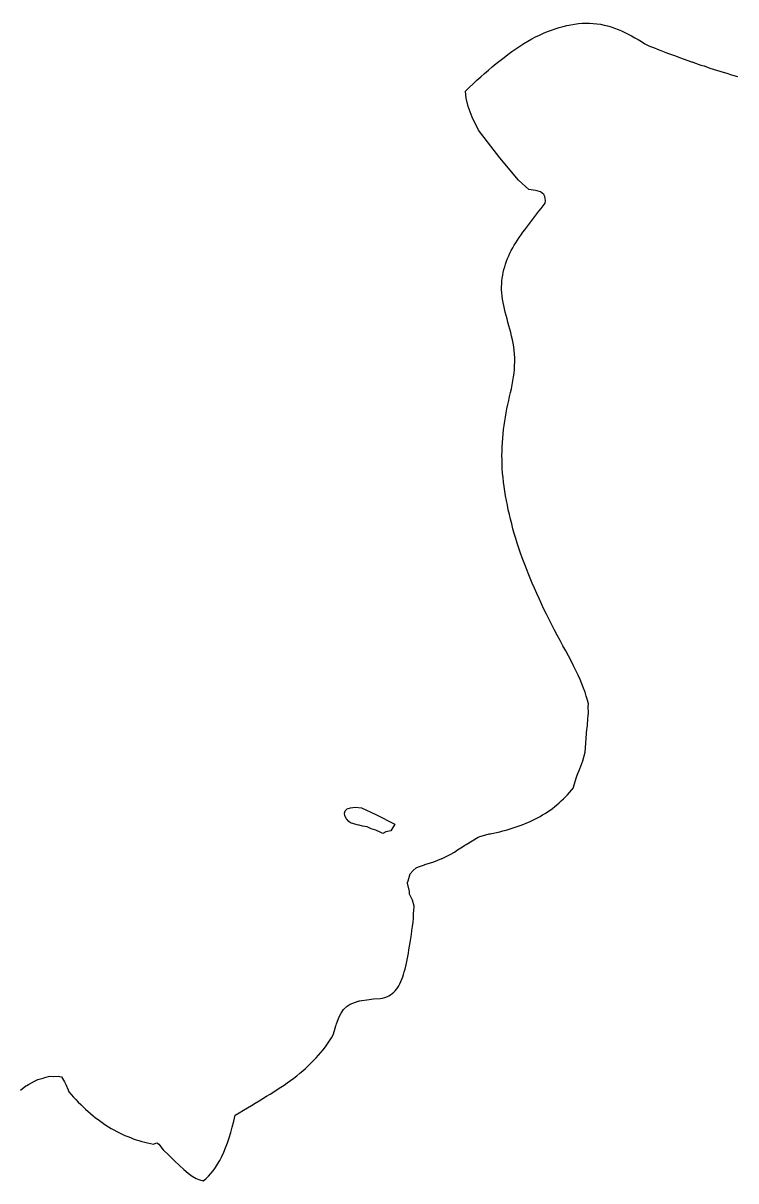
# Model space of a CAD drawing. Extents: x -716807 to -716325, y -984331 to -984126.
# Drawn here: x -716747.6 to -716687.7, y -984330.6 to -984233.3 of the extents above; entities that cross this region are included whole.
import ezdxf

# ---------------------------------------------------------------- set-up
doc = ezdxf.new("R2010")
doc.units = 0
doc.layers.add('contour_lines', color=1, linetype='CONTINUOUS')

msp = doc.modelspace()

# ---------------------------------------------------------------- linework, layer by layer
at = {"layer": 'contour_lines', "color": 1}
for p, q in [((-716702.51, -984233.624, 272), (-716702.184, -984233.532, 272)), ((-716702.184, -984233.532, 272), (-716701.86, -984233.453, 272)), ((-716701.86, -984233.453, 272), (-716701.537, -984233.386, 272)), ((-716701.537, -984233.386, 272), (-716701.217, -984233.333, 272)), ((-716701.217, -984233.333, 272), (-716700.899, -984233.294, 272)), ((-716700.899, -984233.294, 272), (-716700.583, -984233.269, 272)), ((-716700.583, -984233.269, 272), (-716700.269, -984233.257, 272)), ((-716700.269, -984233.257, 272), (-716699.958, -984233.26, 272)), ((-716699.958, -984233.26, 272), (-716699.649, -984233.278, 272)), ((-716699.649, -984233.278, 272), (-716699.344, -984233.309, 272)), ((-716699.344, -984233.309, 272), (-716699.041, -984233.355, 272)), ((-716699.041, -984233.355, 272), (-716698.741, -984233.414, 272)), ((-716698.741, -984233.414, 272), (-716698.443, -984233.487, 272)), ((-716698.443, -984233.487, 272), (-716698.149, -984233.573, 272)), ((-716704.823, -984234.583, 272), (-716704.49, -984234.415, 272)), ((-716704.49, -984234.415, 272), (-716704.158, -984234.257, 272)), ((-716704.158, -984234.257, 272), (-716703.826, -984234.109, 272)), ((-716703.826, -984234.109, 272), (-716703.495, -984233.971, 272)), ((-716703.495, -984233.971, 272), (-716703.166, -984233.844, 272)), ((-716703.166, -984233.844, 272), (-716702.837, -984233.729, 272)), ((-716702.837, -984233.729, 272), (-716702.51, -984233.624, 272)), ((-716698.149, -984233.573, 272), (-716697.857, -984233.671, 272)), ((-716697.857, -984233.671, 272), (-716697.567, -984233.781, 272)), ((-716697.567, -984233.781, 272), (-716697.281, -984233.902, 272)), ((-716697.281, -984233.902, 272), (-716696.996, -984234.033, 272)), ((-716696.996, -984234.033, 272), (-716696.714, -984234.174, 272)), ((-716696.714, -984234.174, 272), (-716696.433, -984234.323, 272)), ((-716696.433, -984234.323, 272), (-716696.154, -984234.479, 272)), ((-716696.154, -984234.479, 272), (-716695.875, -984234.643, 272)), ((-716706.487, -984235.646, 272), (-716706.155, -984235.412, 272)), ((-716706.155, -984235.412, 272), (-716705.822, -984235.186, 272)), ((-716705.822, -984235.186, 272), (-716705.489, -984234.969, 272)), ((-716705.489, -984234.969, 272), (-716705.156, -984234.76, 272)), ((-716705.156, -984234.76, 272), (-716704.823, -984234.583, 272)), ((-716695.875, -984234.643, 272), (-716695.598, -984234.811, 272)), ((-716695.598, -984234.811, 272), (-716695.32, -984234.985, 272)), ((-716695.32, -984234.985, 272), (-716694.972, -984235.152, 272)), ((-716694.972, -984235.152, 272), (-716694.448, -984235.372, 272)), ((-716694.448, -984235.372, 272), (-716694.32, -984235.428, 272)), ((-716694.32, -984235.428, 272), (-716694.268, -984235.448, 272)), ((-716694.268, -984235.448, 272), (-716694.111, -984235.5, 272)), ((-716694.111, -984235.5, 272), (-716693.547, -984235.727, 272)), ((-716707.807, -984236.656, 272), (-716707.478, -984236.393, 272)), ((-716707.478, -984236.393, 272), (-716707.149, -984236.137, 272)), ((-716707.149, -984236.137, 272), (-716706.818, -984235.888, 272)), ((-716706.818, -984235.888, 272), (-716706.487, -984235.646, 272)), ((-716693.547, -984235.727, 272), (-716693.32, -984235.807, 272)), ((-716693.32, -984235.807, 272), (-716692.833, -984235.987, 272)), ((-716692.833, -984235.987, 272), (-716692.32, -984236.161, 272)), ((-716692.32, -984236.161, 272), (-716692.089, -984236.269, 272)), ((-716692.089, -984236.269, 272), (-716691.383, -984236.5, 272)), ((-716708.785, -984237.482, 272), (-716708.46, -984237.201, 272)), ((-716708.46, -984237.201, 272), (-716708.134, -984236.925, 272)), ((-716708.134, -984236.925, 272), (-716707.807, -984236.656, 272)), ((-716691.383, -984236.5, 272), (-716691.338, -984236.518, 272)), ((-716691.338, -984236.518, 272), (-716691.289, -984236.531, 272)), ((-716691.289, -984236.531, 272), (-716690.599, -984236.779, 272)), ((-716690.599, -984236.779, 272), (-716690.32, -984236.84, 272)), ((-716690.32, -984236.84, 272), (-716689.852, -984237.032, 272)), ((-716689.852, -984237.032, 272), (-716689.577, -984237.121, 272)), ((-716689.577, -984237.121, 272), (-716689.297, -984237.21, 272)), ((-716689.297, -984237.21, 272), (-716689.012, -984237.299, 272)), ((-716689.012, -984237.299, 272), (-716688.722, -984237.388, 272)), ((-716688.722, -984237.388, 272), (-716688.428, -984237.476, 272)), ((-716710.068, -984238.661, 272), (-716709.749, -984238.359, 272)), ((-716709.749, -984238.359, 272), (-716709.43, -984238.061, 272)), ((-716709.43, -984238.061, 272), (-716709.108, -984237.769, 272)), ((-716709.108, -984237.769, 272), (-716708.785, -984237.482, 272)), ((-716688.428, -984237.476, 272), (-716688.131, -984237.565, 272)), ((-716688.131, -984237.565, 272), (-716687.83, -984237.656, 272)), ((-716687.83, -984237.656, 272), (-716687.527, -984237.748, 272)), ((-716710.384, -984238.968, 272), (-716710.068, -984238.661, 272)), ((-716710.337, -984239.553, 272), (-716710.384, -984238.968, 272)), ((-716710.158, -984240.274, 272), (-716710.337, -984239.553, 272)), ((-716709.819, -984241.163, 272), (-716710.158, -984240.274, 272)), ((-716709.292, -984242.251, 272), (-716709.819, -984241.163, 272)), ((-716707.505, -984244.591, 272), (-716709.292, -984242.251, 272)), ((-716705.939, -984246.459, 272), (-716707.505, -984244.591, 272)), ((-716705.051, -984247.257, 272), (-716705.939, -984246.459, 272)), ((-716704.49, -984247.33, 272), (-716705.051, -984247.257, 272)), ((-716704.272, -984247.378, 272), (-716704.49, -984247.33, 272)), ((-716704.085, -984247.452, 272), (-716704.272, -984247.378, 272)), ((-716703.929, -984247.551, 272), (-716704.085, -984247.452, 272)), ((-716703.809, -984247.675, 272), (-716703.929, -984247.551, 272)), ((-716703.725, -984247.821, 272), (-716703.809, -984247.675, 272)), ((-716703.678, -984247.99, 272), (-716703.725, -984247.821, 272)), ((-716703.668, -984248.179, 272), (-716703.678, -984247.99, 272)), ((-716704.383, -984249.297, 272), (-716704.21, -984249.071, 272)), ((-716704.21, -984249.071, 272), (-716704.036, -984248.845, 272)), ((-716704.036, -984248.845, 272), (-716703.865, -984248.616, 272)), ((-716703.865, -984248.616, 272), (-716703.695, -984248.385, 272)), ((-716703.695, -984248.385, 272), (-716703.668, -984248.179, 272)), ((-716705.072, -984250.184, 272), (-716704.902, -984249.964, 272)), ((-716704.902, -984249.964, 272), (-716704.73, -984249.743, 272)), ((-716704.73, -984249.743, 272), (-716704.557, -984249.52, 272)), ((-716704.557, -984249.52, 272), (-716704.383, -984249.297, 272)), ((-716705.872, -984251.279, 272), (-716705.72, -984251.06, 272)), ((-716705.72, -984251.06, 272), (-716705.564, -984250.842, 272)), ((-716705.564, -984250.842, 272), (-716705.404, -984250.623, 272)), ((-716705.404, -984250.623, 272), (-716705.239, -984250.404, 272)), ((-716705.239, -984250.404, 272), (-716705.072, -984250.184, 272)), ((-716706.418, -984252.158, 272), (-716706.293, -984251.937, 272)), ((-716706.293, -984251.937, 272), (-716706.159, -984251.717, 272)), ((-716706.159, -984251.717, 272), (-716706.018, -984251.498, 272)), ((-716706.018, -984251.498, 272), (-716705.872, -984251.279, 272)), ((-716706.847, -984253.056, 272), (-716706.751, -984252.829, 272)), ((-716706.751, -984252.829, 272), (-716706.647, -984252.604, 272)), ((-716706.647, -984252.604, 272), (-716706.536, -984252.381, 272)), ((-716706.536, -984252.381, 272), (-716706.418, -984252.158, 272)), ((-716707.211, -984254.214, 272), (-716707.154, -984253.978, 272)), ((-716707.154, -984253.978, 272), (-716707.089, -984253.745, 272)), ((-716707.089, -984253.745, 272), (-716707.016, -984253.513, 272)), ((-716707.016, -984253.513, 272), (-716706.936, -984253.283, 272)), ((-716706.936, -984253.283, 272), (-716706.847, -984253.056, 272)), ((-716707.344, -984255.181, 272), (-716707.326, -984254.935, 272)), ((-716707.326, -984254.935, 272), (-716707.297, -984254.692, 272)), ((-716707.297, -984254.692, 272), (-716707.258, -984254.452, 272)), ((-716707.258, -984254.452, 272), (-716707.211, -984254.214, 272)), ((-716707.351, -984255.431, 272), (-716707.344, -984255.181, 272)), ((-716707.347, -984255.684, 272), (-716707.351, -984255.431, 272)), ((-716707.332, -984255.941, 272), (-716707.347, -984255.684, 272)), ((-716707.305, -984256.202, 272), (-716707.332, -984255.941, 272)), ((-716707.268, -984256.467, 272), (-716707.305, -984256.202, 272)), ((-716707.221, -984256.735, 272), (-716707.268, -984256.467, 272)), ((-716707.167, -984257.006, 272), (-716707.221, -984256.735, 272)), ((-716707.106, -984257.281, 272), (-716707.167, -984257.006, 272)), ((-716707.039, -984257.559, 272), (-716707.106, -984257.281, 272)), ((-716706.967, -984257.839, 272), (-716707.039, -984257.559, 272)), ((-716706.893, -984258.122, 272), (-716706.967, -984257.839, 272)), ((-716706.816, -984258.408, 272), (-716706.893, -984258.122, 272)), ((-716706.738, -984258.695, 272), (-716706.816, -984258.408, 272)), ((-716706.659, -984258.986, 272), (-716706.738, -984258.695, 272)), ((-716706.582, -984259.278, 272), (-716706.659, -984258.986, 272)), ((-716706.507, -984259.573, 272), (-716706.582, -984259.278, 272)), ((-716706.435, -984259.871, 272), (-716706.507, -984259.573, 272)), ((-716706.368, -984260.171, 272), (-716706.435, -984259.871, 272)), ((-716706.322, -984260.477, 272), (-716706.368, -984260.171, 272)), ((-716706.287, -984260.786, 272), (-716706.322, -984260.477, 272)), ((-716706.263, -984261.097, 272), (-716706.287, -984260.786, 272)), ((-716706.25, -984261.41, 272), (-716706.263, -984261.097, 272)), ((-716706.257, -984262.043, 272), (-716706.248, -984261.726, 272)), ((-716706.248, -984261.726, 272), (-716706.25, -984261.41, 272)), ((-716706.35, -984263.008, 272), (-716706.309, -984262.684, 272)), ((-716706.309, -984262.684, 272), (-716706.278, -984262.363, 272)), ((-716706.278, -984262.363, 272), (-716706.257, -984262.043, 272)), ((-716706.526, -984263.99, 272), (-716706.46, -984263.66, 272)), ((-716706.46, -984263.66, 272), (-716706.4, -984263.333, 272)), ((-716706.4, -984263.333, 272), (-716706.35, -984263.008, 272)), ((-716706.756, -984264.992, 272), (-716706.677, -984264.656, 272)), ((-716706.677, -984264.656, 272), (-716706.599, -984264.321, 272)), ((-716706.599, -984264.321, 272), (-716706.526, -984263.99, 272)), ((-716706.974, -984266.025, 272), (-716706.907, -984265.677, 272)), ((-716706.907, -984265.677, 272), (-716706.836, -984265.331, 272)), ((-716706.836, -984265.331, 272), (-716706.756, -984264.992, 272)), ((-716707.091, -984266.726, 272), (-716707.035, -984266.375, 272)), ((-716707.035, -984266.375, 272), (-716706.974, -984266.025, 272)), ((-716707.225, -984267.79, 272), (-716707.186, -984267.433, 272)), ((-716707.186, -984267.433, 272), (-716707.141, -984267.079, 272)), ((-716707.141, -984267.079, 272), (-716707.091, -984266.726, 272)), ((-716707.302, -984268.87, 272), (-716707.283, -984268.508, 272)), ((-716707.283, -984268.508, 272), (-716707.257, -984268.148, 272)), ((-716707.257, -984268.148, 272), (-716707.225, -984267.79, 272)), ((-716707.32, -984269.601, 272), (-716707.315, -984269.235, 272)), ((-716707.315, -984269.235, 272), (-716707.302, -984268.87, 272)), ((-716707.317, -984269.969, 272), (-716707.32, -984269.601, 272)), ((-716707.307, -984270.339, 272), (-716707.317, -984269.969, 272)), ((-716707.29, -984270.712, 272), (-716707.307, -984270.339, 272)), ((-716707.265, -984271.087, 272), (-716707.29, -984270.712, 272)), ((-716707.229, -984271.465, 272), (-716707.265, -984271.087, 272)), ((-716707.186, -984271.846, 272), (-716707.229, -984271.465, 272)), ((-716707.136, -984272.228, 272), (-716707.186, -984271.846, 272)), ((-716707.079, -984272.613, 272), (-716707.136, -984272.228, 272)), ((-716707.015, -984273, 272), (-716707.079, -984272.613, 272)), ((-716706.945, -984273.389, 272), (-716707.015, -984273, 272)), ((-716706.869, -984273.78, 272), (-716706.945, -984273.389, 272)), ((-716706.787, -984274.173, 272), (-716706.869, -984273.78, 272)), ((-716706.699, -984274.568, 272), (-716706.787, -984274.173, 272)), ((-716706.604, -984274.965, 272), (-716706.699, -984274.568, 272)), ((-716706.504, -984275.364, 272), (-716706.604, -984274.965, 272)), ((-716706.397, -984275.766, 272), (-716706.504, -984275.364, 272)), ((-716706.284, -984276.169, 272), (-716706.397, -984275.766, 272)), ((-716706.165, -984276.575, 272), (-716706.284, -984276.169, 272)), ((-716706.038, -984276.984, 272), (-716706.165, -984276.575, 272)), ((-716705.904, -984277.395, 272), (-716706.038, -984276.984, 272)), ((-716705.764, -984277.809, 272), (-716705.904, -984277.395, 272)), ((-716705.616, -984278.225, 272), (-716705.764, -984277.809, 272)), ((-716705.461, -984278.644, 272), (-716705.616, -984278.225, 272)), ((-716705.299, -984279.066, 272), (-716705.461, -984278.644, 272)), ((-716705.13, -984279.49, 272), (-716705.299, -984279.066, 272)), ((-716704.956, -984279.917, 272), (-716705.13, -984279.49, 272)), ((-716704.775, -984280.346, 272), (-716704.956, -984279.917, 272)), ((-716704.588, -984280.776, 272), (-716704.775, -984280.346, 272)), ((-716704.396, -984281.209, 272), (-716704.588, -984280.776, 272)), ((-716704.199, -984281.644, 272), (-716704.396, -984281.209, 272)), ((-716703.996, -984282.081, 272), (-716704.199, -984281.644, 272)), ((-716703.789, -984282.519, 272), (-716703.996, -984282.081, 272)), ((-716703.576, -984282.959, 272), (-716703.789, -984282.519, 272)), ((-716703.358, -984283.4, 272), (-716703.576, -984282.959, 272)), ((-716703.136, -984283.843, 272), (-716703.358, -984283.4, 272)), ((-716702.909, -984284.286, 272), (-716703.136, -984283.843, 272)), ((-716702.672, -984284.729, 272), (-716702.909, -984284.286, 272)), ((-716702.434, -984285.169, 272), (-716702.672, -984284.729, 272)), ((-716702.197, -984285.606, 272), (-716702.434, -984285.169, 272)), ((-716701.964, -984286.036, 272), (-716702.197, -984285.606, 272)), ((-716701.738, -984286.46, 272), (-716701.964, -984286.036, 272)), ((-716701.519, -984286.877, 272), (-716701.738, -984286.46, 272)), ((-716701.311, -984287.284, 272), (-716701.519, -984286.877, 272)), ((-716701.115, -984287.682, 272), (-716701.311, -984287.284, 272)), ((-716700.931, -984288.07, 272), (-716701.115, -984287.682, 272)), ((-716700.762, -984288.448, 272), (-716700.931, -984288.07, 272)), ((-716700.607, -984288.815, 272), (-716700.762, -984288.448, 272)), ((-716700.467, -984289.171, 272), (-716700.607, -984288.815, 272)), ((-716700.342, -984289.517, 272), (-716700.467, -984289.171, 272)), ((-716700.232, -984289.853, 272), (-716700.342, -984289.517, 272)), ((-716700.136, -984290.181, 272), (-716700.232, -984289.853, 272)), ((-716700.054, -984290.5, 272), (-716700.136, -984290.181, 272)), ((-716700.073, -984290.747, 272), (-716700.054, -984290.5, 272)), ((-716700.061, -984291.241, 272), (-716700.073, -984290.747, 272)), ((-716700.143, -984292.323, 272), (-716700.112, -984291.708, 272)), ((-716700.112, -984291.708, 272), (-716700.077, -984291.5, 272)), ((-716700.077, -984291.5, 272), (-716700.061, -984291.241, 272)), ((-716700.32, -984294.56, 272), (-716700.188, -984292.632, 272)), ((-716700.188, -984292.632, 272), (-716700.167, -984292.5, 272)), ((-716700.167, -984292.5, 272), (-716700.143, -984292.323, 272)), ((-716700.525, -984295.295, 272), (-716700.32, -984294.56, 272)), ((-716700.775, -984295.955, 272), (-716700.599, -984295.5, 272)), ((-716700.599, -984295.5, 272), (-716700.525, -984295.295, 272)), ((-716701.312, -984297.508, 272), (-716701.072, -984296.748, 272)), ((-716701.072, -984296.748, 272), (-716700.997, -984296.5, 272)), ((-716700.997, -984296.5, 272), (-716700.799, -984296.021, 272)), ((-716700.799, -984296.021, 272), (-716700.775, -984295.955, 272)), ((-716701.642, -984297.94, 272), (-716701.479, -984297.746, 272)), ((-716701.479, -984297.746, 272), (-716701.32, -984297.547, 272)), ((-716701.32, -984297.547, 272), (-716701.312, -984297.508, 272)), ((-716702.515, -984298.821, 272), (-716702.333, -984298.656, 272)), ((-716702.333, -984298.656, 272), (-716702.154, -984298.486, 272)), ((-716702.154, -984298.486, 272), (-716701.979, -984298.31, 272)), ((-716701.979, -984298.31, 272), (-716701.809, -984298.128, 272)), ((-716701.809, -984298.128, 272), (-716701.642, -984297.94, 272)), ((-716720.551, -984299.68, 272), (-716720.489, -984299.481, 272)), ((-716720.516, -984299.907, 272), (-716720.551, -984299.68, 272)), ((-716720.489, -984299.481, 272), (-716720.321, -984299.323, 272)), ((-716720.321, -984299.323, 272), (-716720.043, -984299.221, 272)), ((-716720.043, -984299.221, 272), (-716719.647, -984299.19, 272)), ((-716719.647, -984299.19, 272), (-716719.13, -984299.242, 272)), ((-716719.13, -984299.242, 272), (-716717.917, -984299.804, 272)), ((-716703.901, -984299.827, 272), (-716703.691, -984299.698, 272)), ((-716703.691, -984299.698, 272), (-716703.485, -984299.565, 272)), ((-716703.485, -984299.565, 272), (-716703.284, -984299.427, 272)), ((-716703.284, -984299.427, 272), (-716703.086, -984299.283, 272)), ((-716703.086, -984299.283, 272), (-716702.892, -984299.134, 272)), ((-716702.892, -984299.134, 272), (-716702.701, -984298.98, 272)), ((-716702.701, -984298.98, 272), (-716702.515, -984298.821, 272)), ((-716720.395, -984300.146, 272), (-716720.516, -984299.907, 272)), ((-716720.2, -984300.38, 272), (-716720.395, -984300.146, 272)), ((-716720.035, -984300.5, 272), (-716720.2, -984300.38, 272)), ((-716719.48, -984300.66, 272), (-716720.035, -984300.5, 272)), ((-716719.32, -984300.703, 272), (-716719.48, -984300.66, 272)), ((-716719.032, -984300.788, 272), (-716719.32, -984300.703, 272)), ((-716717.917, -984299.804, 272), (-716716.32, -984300.602, 272)), ((-716716.32, -984300.602, 272), (-716716.66, -984301.16, 272)), ((-716705.959, -984300.781, 272), (-716705.715, -984300.692, 272)), ((-716705.715, -984300.692, 272), (-716705.475, -984300.598, 272)), ((-716705.475, -984300.598, 272), (-716705.239, -984300.501, 272)), ((-716705.239, -984300.501, 272), (-716705.006, -984300.4, 272)), ((-716705.006, -984300.4, 272), (-716704.777, -984300.294, 272)), ((-716704.777, -984300.294, 272), (-716704.552, -984300.184, 272)), ((-716704.552, -984300.184, 272), (-716704.331, -984300.07, 272)), ((-716704.331, -984300.07, 272), (-716704.114, -984299.95, 272)), ((-716704.114, -984299.95, 272), (-716703.901, -984299.827, 272)), ((-716718.66, -984300.84, 272), (-716719.032, -984300.788, 272)), ((-716718.32, -984300.996, 272), (-716718.66, -984300.84, 272)), ((-716717.92, -984301.1, 272), (-716718.32, -984300.996, 272)), ((-716717.512, -984301.308, 272), (-716717.92, -984301.1, 272)), ((-716717.32, -984301.383, 272), (-716717.512, -984301.308, 272)), ((-716717.083, -984301.263, 272), (-716717.32, -984301.383, 272)), ((-716716.66, -984301.16, 272), (-716717.083, -984301.263, 272)), ((-716709.32, -984301.708, 272), (-716709.173, -984301.647, 272)), ((-716709.173, -984301.647, 272), (-716708.689, -984301.5, 272)), ((-716708.689, -984301.5, 272), (-716708.387, -984301.433, 272)), ((-716708.387, -984301.433, 272), (-716708.32, -984301.427, 272)), ((-716708.32, -984301.427, 272), (-716708.043, -984301.368, 272)), ((-716708.043, -984301.368, 272), (-716707.77, -984301.306, 272)), ((-716707.77, -984301.306, 272), (-716707.5, -984301.241, 272)), ((-716707.5, -984301.241, 272), (-716707.234, -984301.173, 272)), ((-716707.234, -984301.173, 272), (-716706.971, -984301.101, 272)), ((-716706.971, -984301.101, 272), (-716706.713, -984301.027, 272)), ((-716706.713, -984301.027, 272), (-716706.458, -984300.948, 272)), ((-716706.458, -984300.948, 272), (-716706.206, -984300.867, 272)), ((-716706.206, -984300.867, 272), (-716705.959, -984300.781, 272)), ((-716711.044, -984302.776, 272), (-716710.65, -984302.5, 272)), ((-716710.65, -984302.5, 272), (-716710.44, -984302.38, 272)), ((-716710.44, -984302.38, 272), (-716710.32, -984302.307, 272)), ((-716710.32, -984302.307, 272), (-716709.83, -984302.01, 272)), ((-716709.83, -984302.01, 272), (-716709.32, -984301.708, 272)), ((-716713.054, -984303.766, 272), (-716712.372, -984303.5, 272)), ((-716712.372, -984303.5, 272), (-716712.332, -984303.488, 272)), ((-716712.332, -984303.488, 272), (-716712.287, -984303.467, 272)), ((-716712.287, -984303.467, 272), (-716711.669, -984303.151, 272)), ((-716711.669, -984303.151, 272), (-716711.32, -984302.964, 272)), ((-716711.32, -984302.964, 272), (-716711.044, -984302.776, 272)), ((-716715.03, -984304.79, 272), (-716714.794, -984304.5, 272)), ((-716714.794, -984304.5, 272), (-716714.537, -984304.283, 272)), ((-716714.537, -984304.283, 272), (-716714.32, -984304.196, 272)), ((-716714.32, -984304.196, 272), (-716713.841, -984304.021, 272)), ((-716713.841, -984304.021, 272), (-716713.812, -984304.008, 272)), ((-716713.812, -984304.008, 272), (-716713.32, -984303.862, 272)), ((-716713.32, -984303.862, 272), (-716713.054, -984303.766, 272)), ((-716715.25, -984305.57, 272), (-716715.247, -984305.5, 272)), ((-716715.078, -984306.258, 272), (-716715.25, -984305.57, 272)), ((-716715.247, -984305.5, 272), (-716715.189, -984305.369, 272)), ((-716715.189, -984305.369, 272), (-716715.03, -984304.79, 272)), ((-716715.084, -984306.5, 272), (-716715.078, -984306.258, 272)), ((-716714.824, -984307.004, 272), (-716715.084, -984306.5, 272)), ((-716714.701, -984307.5, 272), (-716714.824, -984307.004, 272)), ((-716714.712, -984307.892, 272), (-716714.701, -984307.5, 272)), ((-716714.79, -984308.859, 272), (-716714.751, -984308.5, 272)), ((-716714.751, -984308.5, 272), (-716714.742, -984308.078, 272)), ((-716714.742, -984308.078, 272), (-716714.712, -984307.892, 272)), ((-716714.88, -984309.558, 272), (-716714.833, -984309.212, 272)), ((-716714.833, -984309.212, 272), (-716714.79, -984308.859, 272)), ((-716715.029, -984310.549, 272), (-716714.978, -984310.227, 272)), ((-716714.978, -984310.227, 272), (-716714.928, -984309.897, 272)), ((-716714.928, -984309.897, 272), (-716714.88, -984309.558, 272)), ((-716715.186, -984311.461, 272), (-716715.133, -984311.167, 272)), ((-716715.133, -984311.167, 272), (-716715.08, -984310.863, 272)), ((-716715.08, -984310.863, 272), (-716715.029, -984310.549, 272)), ((-716715.406, -984312.54, 272), (-716715.349, -984312.285, 272)), ((-716715.349, -984312.285, 272), (-716715.294, -984312.021, 272)), ((-716715.294, -984312.021, 272), (-716715.239, -984311.746, 272)), ((-716715.239, -984311.746, 272), (-716715.186, -984311.461, 272)), ((-716715.66, -984313.451, 272), (-716715.591, -984313.24, 272)), ((-716715.591, -984313.24, 272), (-716715.527, -984313.017, 272)), ((-716715.527, -984313.017, 272), (-716715.465, -984312.784, 272)), ((-716715.465, -984312.784, 272), (-716715.406, -984312.54, 272)), ((-716716.181, -984314.488, 272), (-716716.077, -984314.344, 272)), ((-716716.077, -984314.344, 272), (-716715.981, -984314.188, 272)), ((-716715.981, -984314.188, 272), (-716715.892, -984314.02, 272)), ((-716715.892, -984314.02, 272), (-716715.809, -984313.842, 272)), ((-716715.809, -984313.842, 272), (-716715.732, -984313.652, 272)), ((-716715.732, -984313.652, 272), (-716715.66, -984313.451, 272)), ((-716718.482, -984315.338, 272), (-716718.32, -984315.324, 272)), ((-716718.32, -984315.324, 272), (-716718.124, -984315.304, 272)), ((-716718.124, -984315.304, 272), (-716717.544, -984315.276, 272)), ((-716717.544, -984315.276, 272), (-716717.349, -984315.234, 272)), ((-716717.349, -984315.234, 272), (-716717.166, -984315.18, 272)), ((-716717.166, -984315.18, 272), (-716716.994, -984315.115, 272)), ((-716716.994, -984315.115, 272), (-716716.833, -984315.039, 272)), ((-716716.833, -984315.039, 272), (-716716.683, -984314.952, 272)), ((-716716.683, -984314.952, 272), (-716716.543, -984314.853, 272)), ((-716716.543, -984314.853, 272), (-716716.414, -984314.743, 272)), ((-716716.414, -984314.743, 272), (-716716.293, -984314.621, 272)), ((-716716.293, -984314.621, 272), (-716716.181, -984314.488, 272)), ((-716720.827, -984316.5, 272), (-716720.634, -984316.186, 272)), ((-716720.634, -984316.186, 272), (-716720.32, -984315.898, 272)), ((-716720.32, -984315.898, 272), (-716720.08, -984315.74, 272)), ((-716720.08, -984315.74, 272), (-716719.394, -984315.5, 272)), ((-716719.394, -984315.5, 272), (-716719.341, -984315.479, 272)), ((-716719.341, -984315.479, 272), (-716719.293, -984315.473, 272)), ((-716719.293, -984315.473, 272), (-716718.482, -984315.338, 272)), ((-716721.216, -984317.396, 272), (-716721.011, -984316.809, 272)), ((-716721.011, -984316.809, 272), (-716720.827, -984316.5, 272)), ((-716721.504, -984318.316, 272), (-716721.32, -984317.686, 272)), ((-716721.32, -984317.686, 272), (-716721.279, -984317.541, 272)), ((-716721.279, -984317.541, 272), (-716721.262, -984317.5, 272)), ((-716721.262, -984317.5, 272), (-716721.216, -984317.396, 272)), ((-716722.161, -984319.328, 272), (-716721.986, -984319.082, 272)), ((-716721.986, -984319.082, 272), (-716721.817, -984318.832, 272)), ((-716721.817, -984318.832, 272), (-716721.657, -984318.576, 272)), ((-716721.657, -984318.576, 272), (-716721.504, -984318.316, 272)), ((-716722.938, -984320.266, 272), (-716722.733, -984320.038, 272)), ((-716722.733, -984320.038, 272), (-716722.535, -984319.806, 272)), ((-716722.535, -984319.806, 272), (-716722.345, -984319.569, 272)), ((-716722.345, -984319.569, 272), (-716722.161, -984319.328, 272)), ((-716724.065, -984321.345, 272), (-716723.826, -984321.137, 272)), ((-716723.826, -984321.137, 272), (-716723.594, -984320.925, 272)), ((-716723.594, -984320.925, 272), (-716723.368, -984320.709, 272)), ((-716723.368, -984320.709, 272), (-716723.15, -984320.49, 272)), ((-716723.15, -984320.49, 272), (-716722.938, -984320.266, 272)), ((-716746.604, -984322.216, 272), (-716746.32, -984322.074, 272)), ((-716746.32, -984322.074, 272), (-716745.867, -984321.953, 272)), ((-716745.867, -984321.953, 272), (-716745.727, -984321.907, 272)), ((-716745.727, -984321.907, 272), (-716745.32, -984321.786, 272)), ((-716745.32, -984321.786, 272), (-716744.996, -984321.824, 272)), ((-716744.996, -984321.824, 272), (-716744.608, -984321.788, 272)), ((-716744.608, -984321.788, 272), (-716744.32, -984321.843, 272)), ((-716744.32, -984321.843, 272), (-716744.09, -984322.27, 272)), ((-716725.085, -984322.15, 272), (-716724.821, -984321.953, 272)), ((-716724.821, -984321.953, 272), (-716724.562, -984321.753, 272)), ((-716724.562, -984321.753, 272), (-716724.311, -984321.551, 272)), ((-716724.311, -984321.551, 272), (-716724.065, -984321.345, 272)), ((-716747.781, -984322.961, 272), (-716747.32, -984322.613, 272)), ((-716747.32, -984322.613, 272), (-716747.247, -984322.573, 272)), ((-716747.247, -984322.573, 272), (-716747.098, -984322.5, 272)), ((-716747.098, -984322.5, 272), (-716746.604, -984322.216, 272)), ((-716744.09, -984322.27, 272), (-716743.975, -984322.5, 272)), ((-716743.975, -984322.5, 272), (-716743.766, -984322.946, 272)), ((-716743.766, -984322.946, 272), (-716743.711, -984323.109, 272)), ((-716743.711, -984323.109, 272), (-716743.516, -984323.335, 272)), ((-716726.796, -984323.3, 272), (-716726.496, -984323.11, 272)), ((-716726.496, -984323.11, 272), (-716726.202, -984322.92, 272)), ((-716726.202, -984322.92, 272), (-716725.914, -984322.73, 272)), ((-716725.914, -984322.73, 272), (-716725.632, -984322.538, 272)), ((-716725.632, -984322.538, 272), (-716725.355, -984322.345, 272)), ((-716725.355, -984322.345, 272), (-716725.085, -984322.15, 272)), ((-716743.516, -984323.335, 272), (-716743.319, -984323.555, 272)), ((-716743.319, -984323.555, 272), (-716743.12, -984323.769, 272)), ((-716743.12, -984323.769, 272), (-716742.919, -984323.979, 272)), ((-716742.919, -984323.979, 272), (-716742.716, -984324.182, 272)), ((-716728.378, -984324.262, 272), (-716728.05, -984324.066, 272)), ((-716728.05, -984324.066, 272), (-716727.728, -984323.873, 272)), ((-716727.728, -984323.873, 272), (-716727.412, -984323.681, 272)), ((-716727.412, -984323.681, 272), (-716727.101, -984323.49, 272)), ((-716727.101, -984323.49, 272), (-716726.796, -984323.3, 272)), ((-716742.716, -984324.182, 272), (-716742.512, -984324.38, 272)), ((-716742.512, -984324.38, 272), (-716742.305, -984324.572, 272)), ((-716742.305, -984324.572, 272), (-716742.097, -984324.759, 272)), ((-716742.097, -984324.759, 272), (-716741.887, -984324.94, 272)), ((-716741.887, -984324.94, 272), (-716741.676, -984325.116, 272)), ((-716729.741, -984325.079, 272), (-716729.392, -984324.869, 272)), ((-716729.392, -984324.869, 272), (-716729.048, -984324.663, 272)), ((-716729.048, -984324.663, 272), (-716728.71, -984324.461, 272)), ((-716728.71, -984324.461, 272), (-716728.378, -984324.262, 272)), ((-716741.676, -984325.116, 272), (-716741.462, -984325.286, 272)), ((-716741.462, -984325.286, 272), (-716741.247, -984325.45, 272)), ((-716741.247, -984325.45, 272), (-716741.03, -984325.608, 272)), ((-716741.03, -984325.608, 272), (-716740.812, -984325.761, 272)), ((-716740.812, -984325.761, 272), (-716740.592, -984325.907, 272)), ((-716740.592, -984325.907, 272), (-716740.37, -984326.048, 272)), ((-716729.979, -984326.078, 272), (-716729.856, -984325.59, 272)), ((-716729.856, -984325.59, 272), (-716729.741, -984325.079, 272)), ((-716740.37, -984326.048, 272), (-716740.146, -984326.184, 272)), ((-716740.146, -984326.184, 272), (-716739.921, -984326.313, 272)), ((-716739.921, -984326.313, 272), (-716739.694, -984326.436, 272)), ((-716739.694, -984326.436, 272), (-716739.465, -984326.554, 272)), ((-716739.465, -984326.554, 272), (-716739.235, -984326.666, 272)), ((-716739.235, -984326.666, 272), (-716739.003, -984326.772, 272)), ((-716739.003, -984326.772, 272), (-716738.77, -984326.872, 272)), ((-716738.77, -984326.872, 272), (-716738.535, -984326.965, 272)), ((-716738.535, -984326.965, 272), (-716738.298, -984327.053, 272)), ((-716730.391, -984327.409, 272), (-716730.247, -984326.988, 272)), ((-716730.247, -984326.988, 272), (-716730.11, -984326.544, 272)), ((-716730.11, -984326.544, 272), (-716729.979, -984326.078, 272)), ((-716738.298, -984327.053, 272), (-716738.06, -984327.135, 272)), ((-716738.06, -984327.135, 272), (-716737.82, -984327.211, 272)), ((-716737.82, -984327.211, 272), (-716737.579, -984327.281, 272)), ((-716737.579, -984327.281, 272), (-716737.336, -984327.345, 272)), ((-716737.336, -984327.345, 272), (-716737.091, -984327.403, 272)), ((-716737.091, -984327.403, 272), (-716736.845, -984327.454, 272)), ((-716736.845, -984327.454, 272), (-716736.598, -984327.5, 272)), ((-716736.598, -984327.5, 272), (-716736.395, -984327.425, 272)), ((-716736.395, -984327.425, 272), (-716736.32, -984327.408, 272)), ((-716736.32, -984327.408, 272), (-716736.255, -984327.435, 272)), ((-716736.255, -984327.435, 272), (-716736.139, -984327.5, 272)), ((-716736.139, -984327.5, 272), (-716735.798, -984327.978, 272)), ((-716735.798, -984327.978, 272), (-716735.32, -984328.43, 272)), ((-716730.699, -984328.187, 272), (-716730.541, -984327.809, 272)), ((-716730.541, -984327.809, 272), (-716730.391, -984327.409, 272)), ((-716735.32, -984328.43, 272), (-716735.286, -984328.466, 272)), ((-716735.286, -984328.466, 272), (-716735.25, -984328.5, 272)), ((-716735.25, -984328.5, 272), (-716734.829, -984328.926, 272)), ((-716734.829, -984328.926, 272), (-716734.428, -984329.313, 272)), ((-716731.213, -984329.187, 272), (-716731.035, -984328.876, 272)), ((-716731.035, -984328.876, 272), (-716730.864, -984328.542, 272)), ((-716730.864, -984328.542, 272), (-716730.699, -984328.187, 272)), ((-716734.428, -984329.313, 272), (-716734.046, -984329.656, 272)), ((-716734.046, -984329.656, 272), (-716733.683, -984329.952, 272)), ((-716731.787, -984329.99, 272), (-716731.589, -984329.744, 272)), ((-716731.589, -984329.744, 272), (-716731.398, -984329.477, 272)), ((-716731.398, -984329.477, 272), (-716731.213, -984329.187, 272)), ((-716733.683, -984329.952, 272), (-716733.34, -984330.198, 272)), ((-716733.34, -984330.198, 272), (-716733.015, -984330.389, 272)), ((-716733.015, -984330.389, 272), (-716732.709, -984330.523, 272)), ((-716732.709, -984330.523, 272), (-716732.42, -984330.596, 272)), ((-716732.42, -984330.596, 272), (-716732.203, -984330.416, 272)), ((-716732.203, -984330.416, 272), (-716731.992, -984330.214, 272)), ((-716731.992, -984330.214, 272), (-716731.787, -984329.99, 272))]:
    msp.add_line(p, q, dxfattribs=at)

doc.saveas('drawing.dxf')
